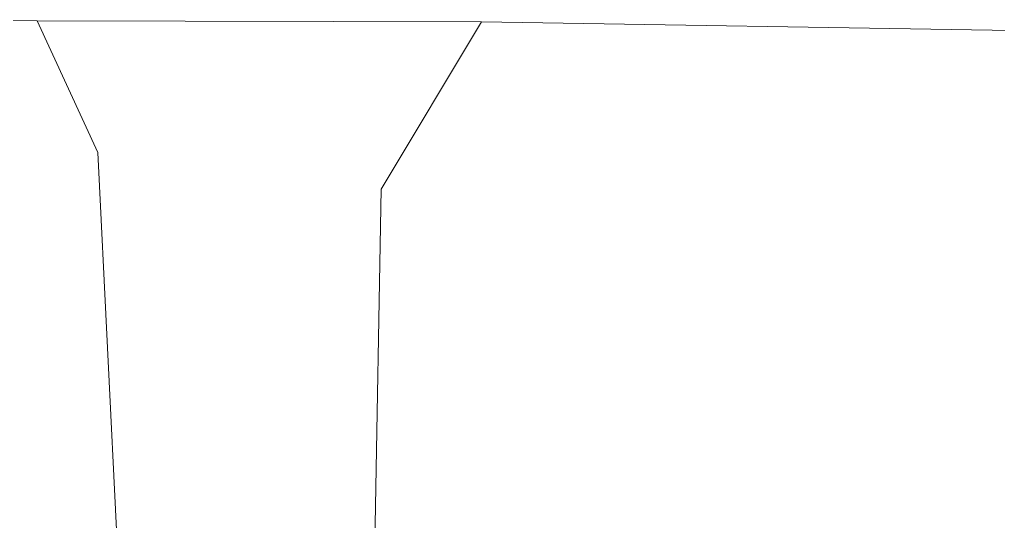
# Model space of a CAD drawing. Header units: millimetres. Extents: x 930469 to 1523124, y -120375 to 411163.
# Drawn here: x 1406103 to 1417181, y 224069 to 229754 of the extents above; entities that cross this region are included whole.
import ezdxf

# ---------------------------------------------------------------- set-up
doc = ezdxf.new("R2010")
doc.units = ezdxf.units.MM
doc.layers.add('GIAOTHONG', color=8, linetype='Continuous', lineweight=0)

msp = doc.modelspace()

# ---------------------------------------------------------------- linework, layer by layer
at = {"layer": 'GIAOTHONG'}
for p, q in [((1395714.2, 229754.5), (1406300.7, 229741.4)), ((1406300.7, 229741.4), (1406989.3, 228250)), ((1406300.7, 229741.4), (1411329.8, 229727.9)), ((1410194, 227833.4), (1411329.8, 229727.9)), ((1411329.8, 229727.9), (1417340.1, 229628.8)), ((1406989.3, 228250), (1407275.1, 222464.1)), ((1410098.1, 222454.2), (1410194, 227833.4))]:
    msp.add_line(p, q, dxfattribs=at)

doc.saveas('drawing.dxf')
